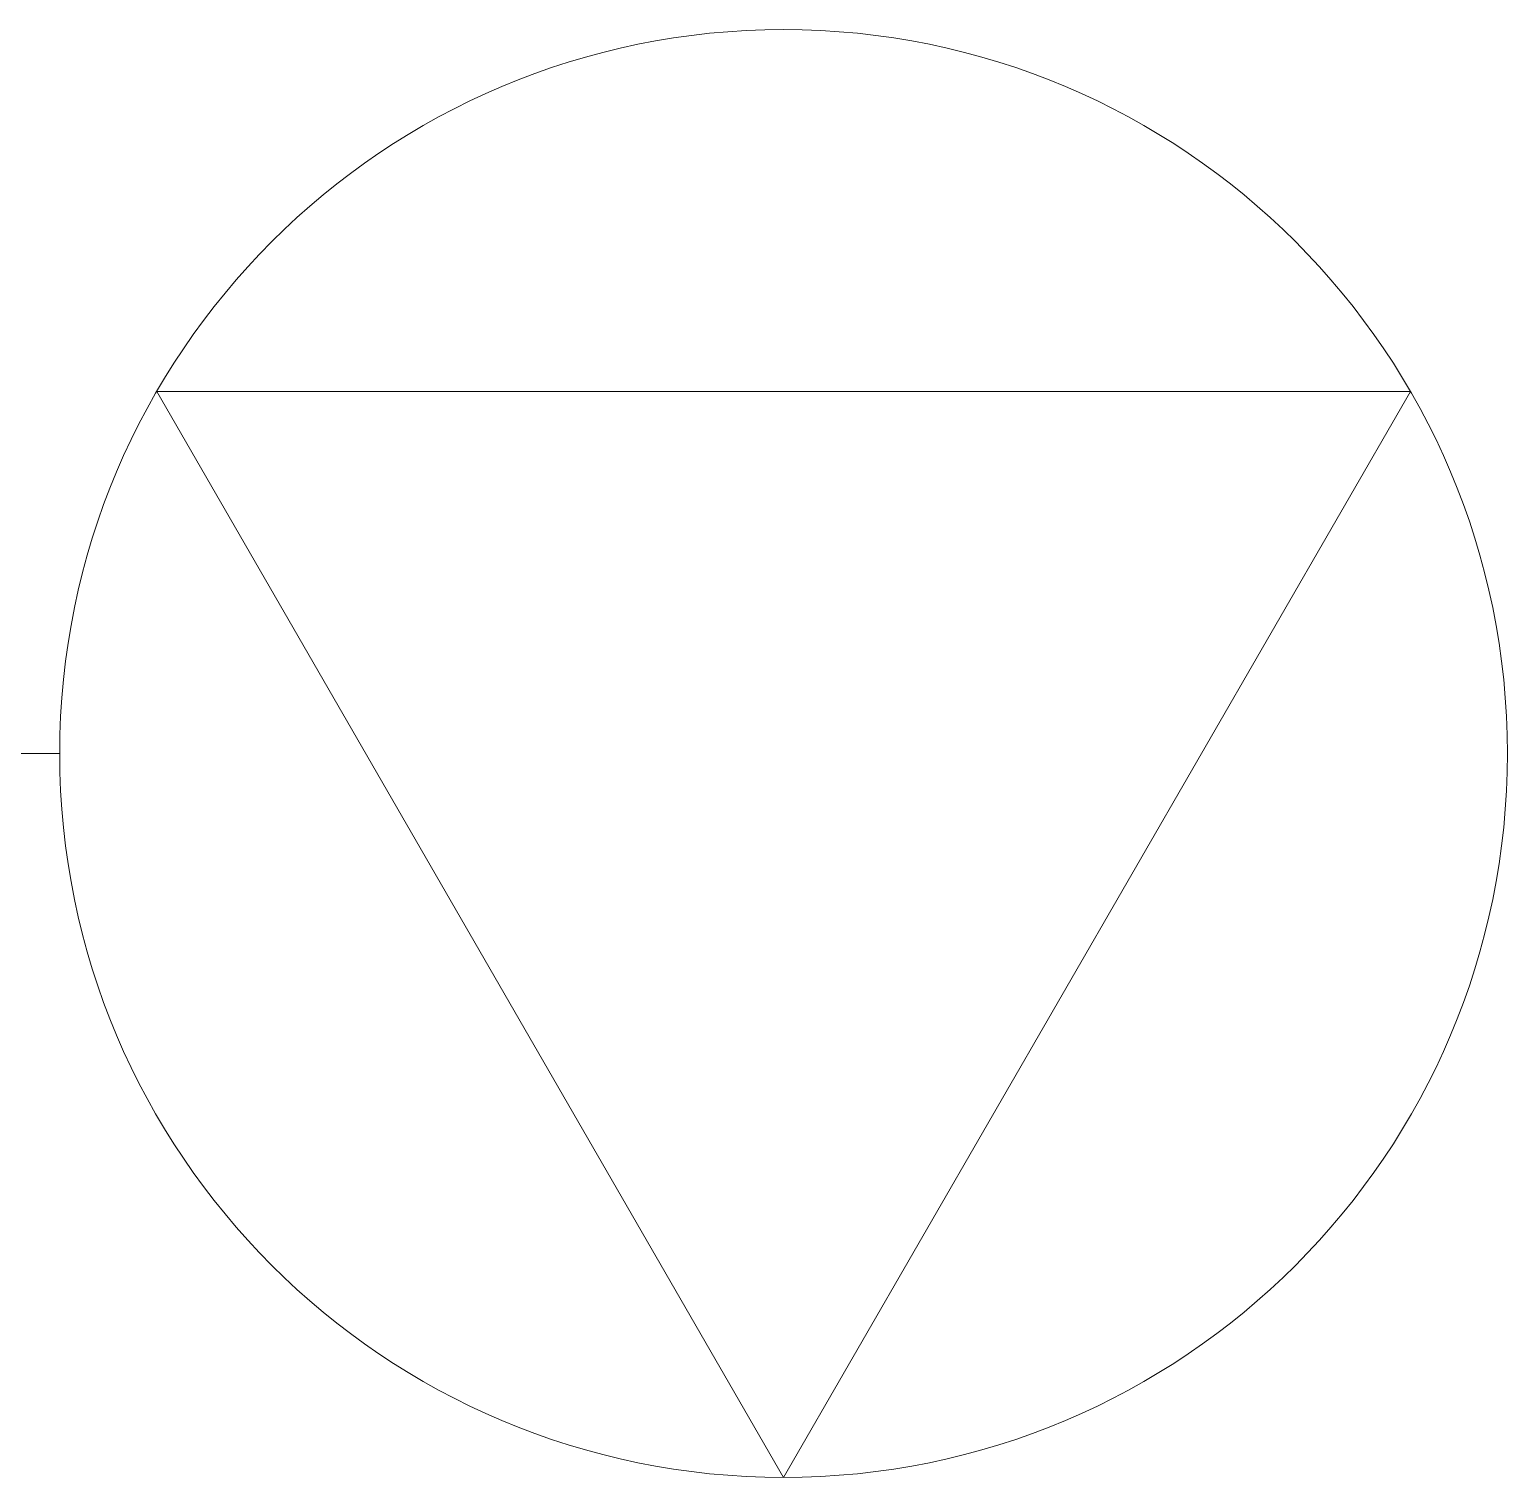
# Model space of a CAD drawing. Header units: metres. Extents: x 0 to 105485, y 0 to 425721.
# Drawn here: x 104934.615 to 104935.84, y 425452.63 to 425453.83 of the extents above; entities that cross this region are included whole.
import ezdxf

# ---------------------------------------------------------------- set-up
doc = ezdxf.new("R2010")
doc.units = ezdxf.units.M
doc.header["$MEASUREMENT"] = 0
doc.layers.add('B-XX-MO-ONDERZOEK_SONDERING-G', color=90, linetype='Continuous', lineweight=18)
doc.layers.add('B-XX-MO-ONDERZOEK_SONDERING-S', color=90, linetype='Continuous', lineweight=18)

msp = doc.modelspace()

# ---------------------------------------------------------------- linework, layer by layer
at = {"layer": 'B-XX-MO-ONDERZOEK_SONDERING-G', "color": 0, "true_color": 0x285cd6}
msp.add_polyline3d([(104934.515, 425453.23, -42.933), (104934.64, 425453.23, -42.952), (104934.64, 425453.23, -42.972), (104934.64, 425453.23, -42.991), (104934.64, 425453.23, -43.011)], dxfattribs=at)
at = {"layer": 'B-XX-MO-ONDERZOEK_SONDERING-G', "color": 0, "true_color": 0x787878}
for points in [[(104934.64, 425453.23, 3.401), (104934.64, 425453.23, -43.011)], [(104935.84, 425453.23, 3.401), (104935.84, 425453.23, -43.011)]]:
    msp.add_polyline3d(points, dxfattribs=at)
at = {"layer": 'B-XX-MO-ONDERZOEK_SONDERING-S', "ltscale": 0.5}
msp.add_lwpolyline([(104934.7204, 425453.53), (104935.7596, 425453.53), (104935.24, 425452.63)], close=True, dxfattribs=at)
at = {"layer": 'B-XX-MO-ONDERZOEK_SONDERING-S'}
msp.add_circle((104935.24, 425453.23), 0.6, dxfattribs=at)

doc.saveas('drawing.dxf')
